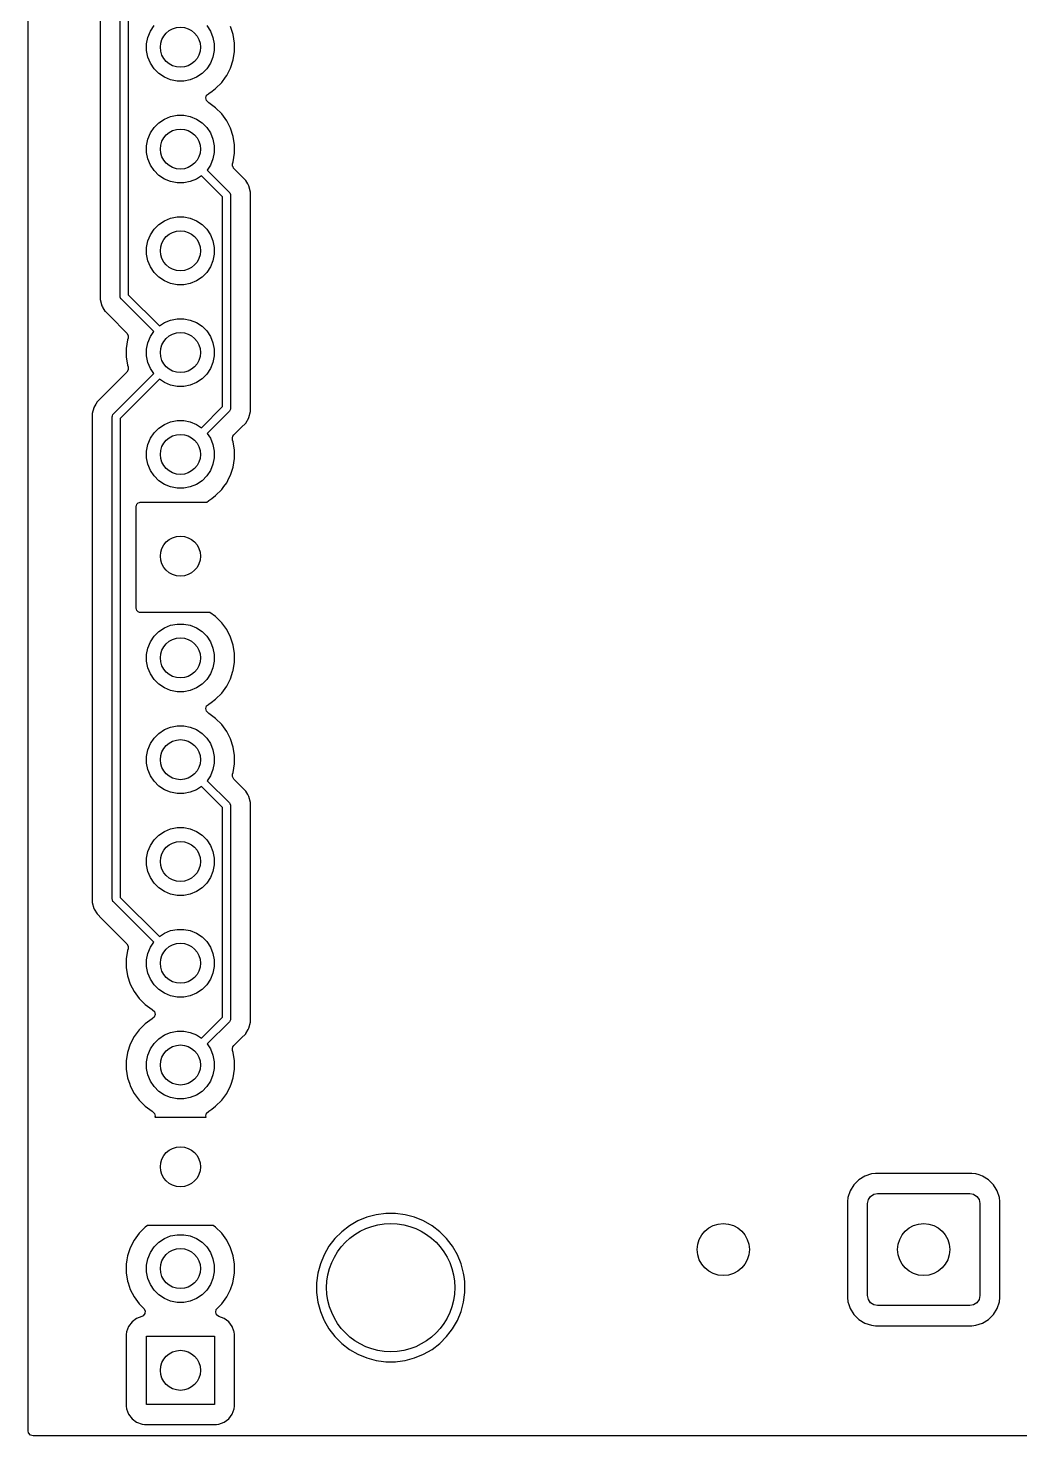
# Model space of a CAD drawing. Extents: x 81.5 to 180.4, y -148.7 to -49.7.
# Drawn here: x 81.45 to 106.2, y -148.7 to -113.57 of the extents above; entities that cross this region are included whole.
import ezdxf

# ---------------------------------------------------------------- set-up
doc = ezdxf.new("R2010")
doc.units = 0
doc.layers.add('BLACK', color=7, linetype='CONTINUOUS')

msp = doc.modelspace()

# ---------------------------------------------------------------- linework, layer by layer
at = {"layer": 'BLACK', "linetype": 'CONTINUOUS'}
for p, q in [((81.4505, -148.5755), (81.4505, -52.678711)), ((83.749, -120.264), (83.749, -107.826)), ((83.2485, -107.915059), (83.2485, -120.17733)), ((83.949, -107.867422), (83.949, -120.222578)), ((84.404093, -113.961685), (84.436601, -113.798258)), ((84.436601, -113.798258), (84.500367, -113.644313)), ((84.500367, -113.644313), (84.592941, -113.505766)), ((85.907059, -113.505766), (85.999633, -113.644313)), ((85.999633, -113.644313), (86.063399, -113.798258)), ((86.063399, -113.798258), (86.095907, -113.961685)), ((86.567246, -113.728757), (86.501557, -113.526588)), ((86.6005, -113.938713), (86.567246, -113.728757)), ((84.404093, -114.128315), (84.404093, -113.961685)), ((84.436601, -114.291742), (84.404093, -114.128315)), ((86.095907, -114.128315), (86.063399, -114.291742)), ((86.095907, -113.961685), (86.095907, -114.128315)), ((86.567246, -114.361243), (86.6005, -114.151287)), ((86.6005, -114.151287), (86.6005, -113.938713)), ((84.500367, -114.445687), (84.436601, -114.291742)), ((84.592941, -114.584234), (84.500367, -114.445687)), ((85.999633, -114.445687), (85.907059, -114.584234)), ((86.063399, -114.291742), (85.999633, -114.445687)), ((86.501557, -114.563412), (86.567246, -114.361243)), ((84.710766, -114.702059), (84.592941, -114.584234)), ((84.849313, -114.794633), (84.710766, -114.702059)), ((85.003258, -114.858399), (84.849313, -114.794633)), ((85.166685, -114.890907), (85.003258, -114.858399)), ((85.496742, -114.858399), (85.333315, -114.890907)), ((85.650687, -114.794633), (85.496742, -114.858399)), ((85.789234, -114.702059), (85.650687, -114.794633)), ((85.907059, -114.584234), (85.789234, -114.702059)), ((86.280109, -114.924786), (86.374392, -114.795015)), ((86.374392, -114.795015), (86.40505, -114.752817)), ((86.40505, -114.752817), (86.413839, -114.73557)), ((86.413839, -114.73557), (86.466139, -114.632924)), ((86.466139, -114.632924), (86.501557, -114.563412)), ((85.333315, -114.890907), (85.166685, -114.890907)), ((85.903999, -115.243556), (85.949054, -115.204515)), ((85.949054, -115.204515), (85.957816, -115.200051)), ((85.957816, -115.200051), (86.042241, -115.138713)), ((86.042241, -115.138713), (86.129786, -115.075109)), ((86.129786, -115.075109), (86.129788, -115.075106)), ((86.129788, -115.075106), (86.129792, -115.075104)), ((86.129792, -115.075104), (86.280104, -114.924792)), ((86.280104, -114.924792), (86.280106, -114.924788)), ((86.280106, -114.924788), (86.280109, -114.924786)), ((85.881463, -115.309692), (85.903999, -115.243556)), ((85.898259, -115.377512), (85.881463, -115.309692)), ((85.949054, -115.425485), (85.898259, -115.377512)), ((85.957115, -115.429591), (85.949054, -115.425485)), ((85.95782, -115.429951), (85.957115, -115.429591)), ((86.129786, -115.55489), (85.95782, -115.429951)), ((86.280109, -115.705213), (86.129786, -115.55489)), ((84.592941, -116.045766), (84.710766, -115.927941)), ((84.710766, -115.927941), (84.849313, -115.835367)), ((84.849313, -115.835367), (85.003258, -115.771601)), ((85.003258, -115.771601), (85.166685, -115.739093)), ((85.166685, -115.739093), (85.333315, -115.739093)), ((85.333315, -115.739093), (85.496742, -115.771601)), ((85.496742, -115.771601), (85.650687, -115.835367)), ((85.650687, -115.835367), (85.789234, -115.927941)), ((85.789234, -115.927941), (85.907059, -116.045766)), ((86.405048, -115.877179), (86.280109, -115.705213)), ((86.405049, -115.877181), (86.405048, -115.877179)), ((86.405051, -115.877184), (86.405049, -115.877181)), ((86.501557, -116.066588), (86.405051, -115.877184)), ((84.436601, -116.338258), (84.500367, -116.184313)), ((84.500367, -116.184313), (84.592941, -116.045766)), ((85.907059, -116.045766), (85.999633, -116.184313)), ((85.999633, -116.184313), (86.063399, -116.338258)), ((86.567246, -116.268757), (86.501557, -116.066588)), ((86.6005, -116.478713), (86.567246, -116.268757)), ((84.404093, -116.501685), (84.436601, -116.338258)), ((84.404093, -116.668315), (84.404093, -116.501685)), ((86.063399, -116.338258), (86.095907, -116.501685)), ((86.095907, -116.501685), (86.095907, -116.668315)), ((86.6005, -116.691287), (86.6005, -116.478713)), ((84.436601, -116.831742), (84.404093, -116.668315)), ((84.500367, -116.985687), (84.436601, -116.831742)), ((84.592941, -117.124234), (84.500367, -116.985687)), ((85.999633, -116.985687), (85.91651, -117.110088)), ((86.063399, -116.831742), (85.999633, -116.985687)), ((86.095907, -116.668315), (86.063399, -116.831742)), ((86.54798, -116.993425), (86.549914, -116.975957)), ((86.549718, -116.958174), (86.551164, -116.950736)), ((86.549914, -116.975957), (86.549718, -116.958174)), ((86.551164, -116.950736), (86.567246, -116.901243)), ((86.567246, -116.901243), (86.6005, -116.691287)), ((84.710766, -117.242059), (84.592941, -117.124234)), ((84.849313, -117.334633), (84.710766, -117.242059)), ((85.003258, -117.398399), (84.849313, -117.334633)), ((85.650687, -117.334633), (85.496742, -117.398399)), ((85.775088, -117.25151), (85.650687, -117.334633)), ((86.301, -117.777422), (85.775088, -117.25151)), ((85.91651, -117.110088), (86.471711, -117.665289)), ((86.550169, -116.998919), (86.54798, -116.993425)), ((86.550272, -117.008199), (86.550169, -116.998919)), ((86.56357, -117.032553), (86.550272, -117.008199)), ((86.573842, -117.058332), (86.56357, -117.032553)), ((86.580081, -117.06279), (86.573842, -117.058332)), ((86.583757, -117.069522), (86.580081, -117.06279)), ((86.765374, -117.251139), (86.583757, -117.069522)), ((86.765385, -117.251149), (86.765374, -117.251139)), ((86.769715, -117.255479), (86.765385, -117.251149)), ((86.769716, -117.25548), (86.769715, -117.255479)), ((86.88152, -117.367284), (86.769716, -117.25548)), ((85.166685, -117.430907), (85.003258, -117.398399)), ((85.333315, -117.430907), (85.166685, -117.430907)), ((85.496742, -117.398399), (85.333315, -117.430907)), ((86.471711, -117.665289), (86.484147, -117.680443)), ((86.484147, -117.680443), (86.499079, -117.716491)), ((86.930692, -117.452453), (86.88152, -117.367284)), ((86.960577, -117.504215), (86.930692, -117.452453)), ((87.001501, -117.656943), (86.960577, -117.504215)), ((87.001501, -117.656945), (87.001501, -117.656943)), ((87.001501, -117.825047), (87.001501, -117.656945)), ((86.301, -123.012578), (86.301, -117.777422)), ((86.499079, -117.716491), (86.501, -117.736)), ((86.501, -117.736), (86.501, -123.054)), ((87.0015, -117.82506), (87.001501, -117.825047)), ((87.0015, -118.374038), (87.0015, -117.82506)), ((84.710766, -118.467941), (84.849313, -118.375367)), ((84.849313, -118.375367), (85.003258, -118.311601)), ((85.003258, -118.311601), (85.166685, -118.279093)), ((85.166685, -118.279093), (85.333315, -118.279093)), ((85.333315, -118.279093), (85.496742, -118.311601)), ((85.496742, -118.311601), (85.650687, -118.375367)), ((85.650687, -118.375367), (85.789234, -118.467941)), ((87.0015, -121.500333), (87.0015, -118.374038)), ((84.436601, -118.878258), (84.500367, -118.724313)), ((84.500367, -118.724313), (84.592941, -118.585766)), ((84.592941, -118.585766), (84.710766, -118.467941)), ((85.789234, -118.467941), (85.907059, -118.585766)), ((85.907059, -118.585766), (85.999633, -118.724313)), ((85.999633, -118.724313), (86.063399, -118.878258)), ((84.404093, -119.041685), (84.436601, -118.878258)), ((84.404093, -119.208315), (84.404093, -119.041685)), ((86.063399, -118.878258), (86.095907, -119.041685)), ((86.095907, -119.041685), (86.095907, -119.208315)), ((84.436601, -119.371742), (84.404093, -119.208315)), ((84.500367, -119.525687), (84.436601, -119.371742)), ((86.063399, -119.371742), (85.999633, -119.525687)), ((86.095907, -119.208315), (86.063399, -119.371742)), ((84.592941, -119.664234), (84.500367, -119.525687)), ((84.710766, -119.782059), (84.592941, -119.664234)), ((84.849313, -119.874633), (84.710766, -119.782059)), ((85.789234, -119.782059), (85.650687, -119.874633)), ((85.907059, -119.664234), (85.789234, -119.782059)), ((85.999633, -119.525687), (85.907059, -119.664234)), ((85.003258, -119.938399), (84.849313, -119.874633)), ((85.166685, -119.970907), (85.003258, -119.938399)), ((85.333315, -119.970907), (85.166685, -119.970907)), ((85.496742, -119.938399), (85.333315, -119.970907)), ((85.650687, -119.874633), (85.496742, -119.938399)), ((83.248499, -120.343054), (83.248498, -120.343054)), ((83.248498, -120.343054), (83.248499, -120.343057)), ((83.2485, -120.17733), (83.248499, -120.177348)), ((83.248499, -120.177348), (83.248499, -120.343054)), ((83.248499, -120.343057), (83.289423, -120.495785)), ((83.289423, -120.495785), (83.305236, -120.523174)), ((83.750921, -120.283509), (83.749, -120.264)), ((83.765853, -120.319557), (83.750921, -120.283509)), ((83.778289, -120.334711), (83.765853, -120.319557)), ((84.583489, -121.139911), (83.778289, -120.334711)), ((83.949, -120.222578), (84.724911, -120.998489)), ((83.305236, -120.523174), (83.318358, -120.5459)), ((83.318358, -120.5459), (83.318359, -120.545904)), ((83.318359, -120.545904), (83.31836, -120.545904)), ((83.31836, -120.545904), (83.367438, -120.630912)), ((83.367438, -120.630912), (83.368479, -120.632714)), ((83.368479, -120.632714), (83.368481, -120.632717)), ((83.368481, -120.632717), (83.487349, -120.751585)), ((83.487349, -120.751585), (83.487355, -120.75159)), ((83.487355, -120.75159), (83.916241, -121.180476)), ((84.849313, -120.915367), (85.003258, -120.851601)), ((85.003258, -120.851601), (85.166685, -120.819093)), ((85.166685, -120.819093), (85.333315, -120.819093)), ((85.333315, -120.819093), (85.496742, -120.851601)), ((85.496742, -120.851601), (85.650687, -120.915367)), ((83.916241, -121.180476), (83.949726, -121.241799)), ((84.500367, -121.264313), (84.583489, -121.139911)), ((84.724911, -120.998489), (84.849313, -120.915367)), ((85.650687, -120.915367), (85.789234, -121.007941)), ((85.789234, -121.007941), (85.907059, -121.125766)), ((85.907059, -121.125766), (85.999633, -121.264313)), ((83.932753, -121.348757), (83.8995, -121.558713)), ((83.946492, -121.306473), (83.932753, -121.348757)), ((83.949726, -121.241799), (83.946492, -121.306473)), ((84.404093, -121.581685), (84.436601, -121.418258)), ((84.436601, -121.418258), (84.500367, -121.264313)), ((85.999633, -121.264313), (86.063399, -121.418258)), ((86.063399, -121.418258), (86.095907, -121.581685)), ((87.0015, -122.967329), (87.0015, -121.500333)), ((83.8995, -121.558713), (83.8995, -121.771286)), ((83.8995, -121.771286), (83.932754, -121.981244)), ((84.404093, -121.748315), (84.404093, -121.581685)), ((84.436601, -121.911742), (84.404093, -121.748315)), ((86.095907, -121.748315), (86.063399, -121.911742)), ((86.095907, -121.581685), (86.095907, -121.748315)), ((83.916241, -122.149522), (83.281286, -122.784478)), ((83.579289, -123.194289), (84.583489, -122.190088)), ((83.948486, -122.093364), (83.916241, -122.149522)), ((83.932754, -121.981244), (83.932754, -121.981247)), ((83.932754, -121.981247), (83.946491, -122.023523)), ((83.946491, -122.023523), (83.948486, -122.093364)), ((84.500367, -122.065687), (84.436601, -121.911742)), ((84.583489, -122.190088), (84.500367, -122.065687)), ((85.907059, -122.204234), (85.789234, -122.322059)), ((85.999633, -122.065687), (85.907059, -122.204234)), ((86.063399, -121.911742), (85.999633, -122.065687)), ((84.724911, -122.33151), (83.75, -123.306421)), ((84.849313, -122.414633), (84.724911, -122.33151)), ((85.003258, -122.478399), (84.849313, -122.414633)), ((85.166685, -122.510907), (85.003258, -122.478399)), ((85.333315, -122.510907), (85.166685, -122.510907)), ((85.496742, -122.478399), (85.333315, -122.510907)), ((85.650687, -122.414633), (85.496742, -122.478399)), ((85.789234, -122.322059), (85.650687, -122.414633)), ((83.13648, -122.953443), (83.090423, -123.033214)), ((83.136481, -122.953441), (83.13648, -122.953443)), ((83.169479, -122.896285), (83.136481, -122.953441)), ((83.169481, -122.896282), (83.169479, -122.896285)), ((83.281286, -122.784478), (83.169481, -122.896282)), ((83.088699, -123.039648), (83.049499, -123.185943)), ((83.049499, -123.185943), (83.049499, -123.185945)), ((83.049499, -123.185945), (83.049499, -123.354046)), ((83.090423, -123.033214), (83.088699, -123.039648)), ((83.55, -123.265), (83.551921, -123.245491)), ((83.55, -135.305), (83.55, -123.265)), ((83.551921, -123.245491), (83.566853, -123.209443)), ((83.566853, -123.209443), (83.579289, -123.194289)), ((83.75, -123.306421), (83.75, -135.263578)), ((85.775088, -123.538489), (86.301, -123.012578)), ((86.471711, -123.124711), (85.91651, -123.679911)), ((86.484147, -123.109557), (86.471711, -123.124711)), ((86.499079, -123.073509), (86.484147, -123.109557)), ((86.501, -123.054), (86.499079, -123.073509)), ((86.88152, -123.422716), (86.955531, -123.294524)), ((86.955531, -123.294524), (86.960577, -123.285785)), ((86.960577, -123.285785), (87.001501, -123.133057)), ((87.001501, -122.967347), (87.0015, -122.967329)), ((87.001501, -122.974942), (87.001501, -122.967347)), ((87.001501, -123.133057), (87.001501, -122.974942)), ((83.049499, -123.354046), (83.0495, -123.354059)), ((83.0495, -123.354059), (83.0495, -135.21833)), ((84.592941, -123.665766), (84.710766, -123.547941)), ((84.710766, -123.547941), (84.849313, -123.455367)), ((84.849313, -123.455367), (85.003258, -123.391601)), ((85.003258, -123.391601), (85.166685, -123.359093)), ((85.166685, -123.359093), (85.333315, -123.359093)), ((85.333315, -123.359093), (85.496742, -123.391601)), ((85.496742, -123.391601), (85.650687, -123.455367)), ((85.650687, -123.455367), (85.775088, -123.538489)), ((86.583754, -123.720479), (86.759506, -123.544728)), ((86.759506, -123.544728), (86.759511, -123.544724)), ((86.759511, -123.544724), (86.769714, -123.53452)), ((86.769714, -123.53452), (86.769716, -123.53452)), ((86.769716, -123.53452), (86.88152, -123.422716)), ((84.404093, -124.121685), (84.436601, -123.958258)), ((84.436601, -123.958258), (84.500367, -123.804313)), ((84.500367, -123.804313), (84.592941, -123.665766)), ((85.91651, -123.679911), (85.999633, -123.804313)), ((85.999633, -123.804313), (86.063399, -123.958258)), ((86.063399, -123.958258), (86.095907, -124.121685)), ((86.547754, -123.817003), (86.552095, -123.797047)), ((86.553072, -123.831262), (86.547754, -123.817003)), ((86.551512, -123.776635), (86.559599, -123.762548)), ((86.552095, -123.797047), (86.551512, -123.776635)), ((86.553506, -123.846473), (86.553072, -123.831262)), ((86.567246, -123.888757), (86.553506, -123.846473)), ((86.559599, -123.762548), (86.562606, -123.74873)), ((86.562606, -123.74873), (86.583754, -123.720479)), ((86.6005, -124.098713), (86.567246, -123.888757)), ((84.404093, -124.288315), (84.404093, -124.121685)), ((84.436601, -124.451742), (84.404093, -124.288315)), ((86.095907, -124.288315), (86.063399, -124.451742)), ((86.095907, -124.121685), (86.095907, -124.288315)), ((86.567246, -124.521243), (86.6005, -124.311287)), ((86.6005, -124.311287), (86.6005, -124.098713)), ((84.500367, -124.605687), (84.436601, -124.451742)), ((84.592941, -124.744234), (84.500367, -124.605687)), ((85.999633, -124.605687), (85.907059, -124.744234)), ((86.063399, -124.451742), (85.999633, -124.605687)), ((86.501557, -124.723412), (86.567246, -124.521243)), ((84.710766, -124.862059), (84.592941, -124.744234)), ((84.849313, -124.954633), (84.710766, -124.862059)), ((85.003258, -125.018399), (84.849313, -124.954633)), ((85.166685, -125.050907), (85.003258, -125.018399)), ((85.333315, -125.050907), (85.166685, -125.050907)), ((85.496742, -125.018399), (85.333315, -125.050907)), ((85.650687, -124.954633), (85.496742, -125.018399)), ((85.789234, -124.862059), (85.650687, -124.954633)), ((85.907059, -124.744234), (85.789234, -124.862059)), ((86.280109, -125.084786), (86.334899, -125.009371)), ((86.334899, -125.009371), (86.405051, -124.912816)), ((86.405051, -124.912816), (86.461191, -124.802634)), ((86.461191, -124.802634), (86.501557, -124.723412)), ((84.166853, -125.444443), (84.194443, -125.416853)), ((84.194443, -125.416853), (84.230491, -125.401921)), ((84.230491, -125.401921), (84.25, -125.4)), ((84.25, -125.4), (85.907874, -125.4)), ((85.907874, -125.4), (85.948508, -125.364793)), ((85.948508, -125.364793), (85.957816, -125.360051)), ((85.957816, -125.360051), (86.037007, -125.302515)), ((86.037007, -125.302515), (86.129786, -125.235109)), ((86.129786, -125.235109), (86.129788, -125.235106)), ((86.129788, -125.235106), (86.129792, -125.235104)), ((86.129792, -125.235104), (86.280104, -125.084792)), ((86.280104, -125.084792), (86.280106, -125.084788)), ((86.280106, -125.084788), (86.280109, -125.084786)), ((84.15, -125.5), (84.151921, -125.480491)), ((84.15, -128.05), (84.15, -125.5)), ((84.151921, -125.480491), (84.166853, -125.444443)), ((84.151921, -128.069509), (84.15, -128.05)), ((84.166853, -128.105557), (84.151921, -128.069509)), ((84.194443, -128.133147), (84.166853, -128.105557)), ((84.230491, -128.148079), (84.194443, -128.133147)), ((84.25, -128.15), (84.230491, -128.148079)), ((85.985415, -128.15), (84.25, -128.15)), ((86.129786, -128.25489), (85.985415, -128.15)), ((84.710766, -128.627941), (84.849313, -128.535367)), ((84.849313, -128.535367), (85.003258, -128.471601)), ((85.003258, -128.471601), (85.166685, -128.439093)), ((85.166685, -128.439093), (85.333315, -128.439093)), ((85.333315, -128.439093), (85.496742, -128.471601)), ((85.496742, -128.471601), (85.650687, -128.535367)), ((85.650687, -128.535367), (85.789234, -128.627941)), ((86.280109, -128.405213), (86.129786, -128.25489)), ((86.405048, -128.577179), (86.280109, -128.405213)), ((86.405049, -128.577181), (86.405048, -128.577179)), ((86.405051, -128.577184), (86.405049, -128.577181)), ((86.501557, -128.766588), (86.405051, -128.577184)), ((84.436601, -129.038258), (84.500367, -128.884313)), ((84.500367, -128.884313), (84.592941, -128.745766)), ((84.592941, -128.745766), (84.710766, -128.627941)), ((85.789234, -128.627941), (85.907059, -128.745766)), ((85.907059, -128.745766), (85.999633, -128.884313)), ((85.999633, -128.884313), (86.063399, -129.038258)), ((86.567246, -128.968757), (86.501557, -128.766588)), ((84.404093, -129.201685), (84.436601, -129.038258)), ((84.404093, -129.368315), (84.404093, -129.201685)), ((86.063399, -129.038258), (86.095907, -129.201685)), ((86.095907, -129.201685), (86.095907, -129.368315)), ((86.6005, -129.178713), (86.567246, -128.968757)), ((86.6005, -129.391287), (86.6005, -129.178713)), ((84.436601, -129.531742), (84.404093, -129.368315)), ((84.500367, -129.685687), (84.436601, -129.531742)), ((86.063399, -129.531742), (85.999633, -129.685687)), ((86.095907, -129.368315), (86.063399, -129.531742)), ((86.501557, -129.803412), (86.561518, -129.618872)), ((86.561518, -129.618872), (86.567246, -129.601243)), ((86.567246, -129.601243), (86.6005, -129.391287)), ((84.592941, -129.824234), (84.500367, -129.685687)), ((84.710766, -129.942059), (84.592941, -129.824234)), ((84.849313, -130.034633), (84.710766, -129.942059)), ((85.789234, -129.942059), (85.650687, -130.034633)), ((85.907059, -129.824234), (85.789234, -129.942059)), ((85.999633, -129.685687), (85.907059, -129.824234)), ((86.405051, -129.992816), (86.501557, -129.803412)), ((85.003258, -130.098399), (84.849313, -130.034633)), ((85.166685, -130.130907), (85.003258, -130.098399)), ((85.333315, -130.130907), (85.166685, -130.130907)), ((85.496742, -130.098399), (85.333315, -130.130907)), ((85.650687, -130.034633), (85.496742, -130.098399)), ((86.020625, -130.394418), (86.129786, -130.315109)), ((86.129786, -130.315109), (86.129788, -130.315106)), ((86.129788, -130.315106), (86.129792, -130.315104)), ((86.129792, -130.315104), (86.280104, -130.164792)), ((86.280104, -130.164792), (86.280106, -130.164788)), ((86.280106, -130.164788), (86.280109, -130.164786)), ((86.280109, -130.164786), (86.405048, -129.99282)), ((86.405047, -129.99282), (86.405051, -129.992816)), ((86.405048, -129.99282), (86.405047, -129.99282)), ((85.881463, -130.549692), (85.903999, -130.483556)), ((85.898259, -130.617512), (85.881463, -130.549692)), ((85.949054, -130.665485), (85.898259, -130.617512)), ((85.903999, -130.483556), (85.949054, -130.444515)), ((85.949054, -130.444515), (85.957816, -130.440051)), ((85.957115, -130.669591), (85.949054, -130.665485)), ((85.95782, -130.669951), (85.957115, -130.669591)), ((85.957816, -130.440051), (86.020625, -130.394418)), ((86.129786, -130.79489), (85.95782, -130.669951)), ((84.849313, -131.075367), (85.003258, -131.011601)), ((85.003258, -131.011601), (85.166685, -130.979093)), ((85.166685, -130.979093), (85.333315, -130.979093)), ((85.333315, -130.979093), (85.496742, -131.011601)), ((85.496742, -131.011601), (85.650687, -131.075367)), ((86.280109, -130.945213), (86.129786, -130.79489)), ((86.405048, -131.117179), (86.280109, -130.945213)), ((84.500367, -131.424313), (84.592941, -131.285766)), ((84.592941, -131.285766), (84.710766, -131.167941)), ((84.710766, -131.167941), (84.849313, -131.075367)), ((85.650687, -131.075367), (85.789234, -131.167941)), ((85.789234, -131.167941), (85.907059, -131.285766)), ((85.907059, -131.285766), (85.999633, -131.424313)), ((86.405049, -131.117181), (86.405048, -131.117179)), ((86.405051, -131.117184), (86.405049, -131.117181)), ((86.501557, -131.306588), (86.405051, -131.117184)), ((86.567246, -131.508757), (86.501557, -131.306588)), ((84.404093, -131.741685), (84.436601, -131.578258)), ((84.404093, -131.908315), (84.404093, -131.741685)), ((84.436601, -131.578258), (84.500367, -131.424313)), ((85.999633, -131.424313), (86.063399, -131.578258)), ((86.063399, -131.578258), (86.095907, -131.741685)), ((86.095907, -131.741685), (86.095907, -131.908315)), ((86.6005, -131.718713), (86.567246, -131.508757)), ((86.6005, -131.931287), (86.6005, -131.718713)), ((84.436601, -132.071742), (84.404093, -131.908315)), ((84.500367, -132.225687), (84.436601, -132.071742)), ((86.063399, -132.071742), (85.999633, -132.225687)), ((86.095907, -131.908315), (86.063399, -132.071742)), ((86.567246, -132.141243), (86.6005, -131.931287)), ((84.592941, -132.364234), (84.500367, -132.225687)), ((84.710766, -132.482059), (84.592941, -132.364234)), ((85.999633, -132.225687), (85.91651, -132.350088)), ((85.91651, -132.350088), (86.471711, -132.905289)), ((86.550272, -132.248199), (86.553507, -132.183523)), ((86.583757, -132.309522), (86.550272, -132.248199)), ((86.553507, -132.183523), (86.567246, -132.141243)), ((86.765374, -132.491139), (86.583757, -132.309522)), ((84.849313, -132.574633), (84.710766, -132.482059)), ((85.003258, -132.638399), (84.849313, -132.574633)), ((85.166685, -132.670907), (85.003258, -132.638399)), ((85.333315, -132.670907), (85.166685, -132.670907)), ((85.496742, -132.638399), (85.333315, -132.670907)), ((85.650687, -132.574633), (85.496742, -132.638399)), ((85.775088, -132.49151), (85.650687, -132.574633)), ((86.301, -133.017422), (85.775088, -132.49151)), ((86.765385, -132.491149), (86.765374, -132.491139)), ((86.769715, -132.495479), (86.765385, -132.491149)), ((86.769716, -132.49548), (86.769715, -132.495479)), ((86.88152, -132.607284), (86.769716, -132.49548)), ((86.931639, -132.694095), (86.88152, -132.607284)), ((86.960577, -132.744215), (86.931639, -132.694095)), ((87.001501, -132.896943), (86.960577, -132.744215)), ((86.301, -138.252578), (86.301, -133.017422)), ((86.471711, -132.905289), (86.484147, -132.920443)), ((86.484147, -132.920443), (86.499079, -132.956491)), ((86.499079, -132.956491), (86.501, -132.976)), ((86.501, -132.976), (86.501, -138.294)), ((87.0015, -133.06506), (87.001501, -133.065047)), ((87.0015, -138.207329), (87.0015, -133.06506)), ((87.001501, -132.896945), (87.001501, -132.896943)), ((87.001501, -133.065047), (87.001501, -132.896945)), ((84.500367, -133.964313), (84.592941, -133.825766)), ((84.592941, -133.825766), (84.710766, -133.707941)), ((84.710766, -133.707941), (84.849313, -133.615367)), ((84.849313, -133.615367), (85.003258, -133.551601)), ((85.003258, -133.551601), (85.166685, -133.519093)), ((85.166685, -133.519093), (85.333315, -133.519093)), ((85.333315, -133.519093), (85.496742, -133.551601)), ((85.496742, -133.551601), (85.650687, -133.615367)), ((85.650687, -133.615367), (85.789234, -133.707941)), ((85.789234, -133.707941), (85.907059, -133.825766)), ((85.907059, -133.825766), (85.999633, -133.964313)), ((84.404093, -134.281685), (84.436601, -134.118258)), ((84.436601, -134.118258), (84.500367, -133.964313)), ((85.999633, -133.964313), (86.063399, -134.118258)), ((86.063399, -134.118258), (86.095907, -134.281685)), ((84.404093, -134.448315), (84.404093, -134.281685)), ((84.436601, -134.611742), (84.404093, -134.448315)), ((86.095907, -134.448315), (86.063399, -134.611742)), ((86.095907, -134.281685), (86.095907, -134.448315)), ((84.500367, -134.765687), (84.436601, -134.611742)), ((84.592941, -134.904234), (84.500367, -134.765687)), ((84.710766, -135.022059), (84.592941, -134.904234)), ((85.907059, -134.904234), (85.789234, -135.022059)), ((85.999633, -134.765687), (85.907059, -134.904234)), ((86.063399, -134.611742), (85.999633, -134.765687)), ((83.0495, -135.21833), (83.049499, -135.218348)), ((83.049499, -135.218348), (83.049499, -135.384054)), ((84.849313, -135.114633), (84.710766, -135.022059)), ((85.003258, -135.178399), (84.849313, -135.114633)), ((85.166685, -135.210907), (85.003258, -135.178399)), ((85.333315, -135.210907), (85.166685, -135.210907)), ((85.496742, -135.178399), (85.333315, -135.210907)), ((85.650687, -135.114633), (85.496742, -135.178399)), ((85.789234, -135.022059), (85.650687, -135.114633)), ((83.049499, -135.384054), (83.049498, -135.384054)), ((83.049498, -135.384054), (83.050614, -135.388217)), ((83.050614, -135.388217), (83.090423, -135.536785)), ((83.090423, -135.536785), (83.100651, -135.5545)), ((83.100651, -135.5545), (83.169477, -135.673712)), ((83.551921, -135.324509), (83.55, -135.305)), ((83.566853, -135.360557), (83.551921, -135.324509)), ((83.579289, -135.375711), (83.566853, -135.360557)), ((84.583489, -136.379911), (83.579289, -135.375711)), ((83.75, -135.263578), (84.724911, -136.238489)), ((83.169477, -135.673712), (83.169481, -135.673717)), ((83.169481, -135.673717), (83.288349, -135.792585)), ((83.288349, -135.792585), (83.288355, -135.79259)), ((83.288355, -135.79259), (83.916241, -136.420476)), ((84.724911, -136.238489), (84.849313, -136.155367)), ((84.849313, -136.155367), (85.003258, -136.091601)), ((85.003258, -136.091601), (85.166685, -136.059093)), ((85.166685, -136.059093), (85.333315, -136.059093)), ((85.333315, -136.059093), (85.496742, -136.091601)), ((85.496742, -136.091601), (85.650687, -136.155367)), ((85.650687, -136.155367), (85.789234, -136.247941)), ((85.789234, -136.247941), (85.907059, -136.365766)), ((83.932753, -136.588757), (83.8995, -136.798713)), ((83.916241, -136.420476), (83.949726, -136.481799)), ((83.946492, -136.546473), (83.932753, -136.588757)), ((83.949726, -136.481799), (83.946492, -136.546473)), ((84.404093, -136.821685), (84.436601, -136.658258)), ((84.436601, -136.658258), (84.500367, -136.504313)), ((84.500367, -136.504313), (84.583489, -136.379911)), ((85.907059, -136.365766), (85.999633, -136.504313)), ((85.999633, -136.504313), (86.063399, -136.658258)), ((86.063399, -136.658258), (86.095907, -136.821685)), ((83.8995, -136.798713), (83.8995, -137.011286)), ((83.8995, -137.011286), (83.932753, -137.221239)), ((84.404093, -136.988315), (84.404093, -136.821685)), ((84.436601, -137.151742), (84.404093, -136.988315)), ((86.095907, -136.988315), (86.063399, -137.151742)), ((86.095907, -136.821685), (86.095907, -136.988315)), ((83.932753, -137.221239), (83.998444, -137.423414)), ((84.500367, -137.305687), (84.436601, -137.151742)), ((84.592941, -137.444234), (84.500367, -137.305687)), ((85.999633, -137.305687), (85.907059, -137.444234)), ((86.063399, -137.151742), (85.999633, -137.305687)), ((83.998444, -137.423414), (84.094951, -137.61282)), ((84.094951, -137.61282), (84.21989, -137.784786)), ((84.710766, -137.562059), (84.592941, -137.444234)), ((84.849313, -137.654633), (84.710766, -137.562059)), ((85.003258, -137.718399), (84.849313, -137.654633)), ((85.650687, -137.654633), (85.496742, -137.718399)), ((85.789234, -137.562059), (85.650687, -137.654633)), ((85.907059, -137.444234), (85.789234, -137.562059)), ((84.21989, -137.784786), (84.370213, -137.935109)), ((84.370213, -137.935109), (84.542182, -138.06005)), ((84.542182, -138.06005), (84.550946, -138.064516)), ((84.550946, -138.064516), (84.601742, -138.112491)), ((85.166685, -137.750907), (85.003258, -137.718399)), ((85.333315, -137.750907), (85.166685, -137.750907)), ((85.496742, -137.718399), (85.333315, -137.750907)), ((84.370213, -138.41489), (84.21989, -138.565213)), ((84.542182, -138.289949), (84.370213, -138.41489)), ((84.550946, -138.285484), (84.542182, -138.289949)), ((84.595998, -138.246447), (84.550946, -138.285484)), ((84.618536, -138.180312), (84.595998, -138.246447)), ((84.601742, -138.112491), (84.618536, -138.180312)), ((85.775088, -138.778489), (86.301, -138.252578)), ((86.471711, -138.364711), (85.91651, -138.919911)), ((86.484147, -138.349557), (86.471711, -138.364711)), ((86.499079, -138.313509), (86.484147, -138.349557)), ((86.501, -138.294), (86.499079, -138.313509)), ((86.960577, -138.525785), (87.001501, -138.373057)), ((87.001501, -138.207347), (87.0015, -138.207329)), ((87.001501, -138.214942), (87.001501, -138.207347)), ((87.001501, -138.373057), (87.001501, -138.214942)), ((84.094951, -138.737179), (83.998444, -138.926585)), ((84.21989, -138.565213), (84.094951, -138.737179)), ((84.710766, -138.787941), (84.849313, -138.695367)), ((84.849313, -138.695367), (85.003258, -138.631601)), ((85.003258, -138.631601), (85.166685, -138.599093)), ((85.166685, -138.599093), (85.333315, -138.599093)), ((85.333315, -138.599093), (85.496742, -138.631601)), ((85.496742, -138.631601), (85.650687, -138.695367)), ((85.650687, -138.695367), (85.775088, -138.778489)), ((86.769716, -138.77452), (86.88152, -138.662716)), ((86.88152, -138.662716), (86.885557, -138.655723)), ((86.885557, -138.655723), (86.941765, -138.558369)), ((86.941765, -138.558369), (86.941766, -138.558366)), ((86.941766, -138.558366), (86.960576, -138.525787)), ((86.960576, -138.525787), (86.960577, -138.525785)), ((83.998444, -138.926585), (83.932753, -139.12876)), ((84.436601, -139.198258), (84.500367, -139.044313)), ((84.500367, -139.044313), (84.592941, -138.905766)), ((84.592941, -138.905766), (84.710766, -138.787941)), ((85.91651, -138.919911), (85.999633, -139.044313)), ((85.999633, -139.044313), (86.063399, -139.198258)), ((86.547754, -139.057003), (86.552095, -139.037047)), ((86.553072, -139.071262), (86.547754, -139.057003)), ((86.551512, -139.016635), (86.559599, -139.002548)), ((86.552095, -139.037047), (86.551512, -139.016635)), ((86.553506, -139.086473), (86.553072, -139.071262)), ((86.567246, -139.128757), (86.553506, -139.086473)), ((86.559599, -139.002548), (86.562606, -138.98873)), ((86.562606, -138.98873), (86.583754, -138.960479)), ((86.583754, -138.960479), (86.759506, -138.784728)), ((86.759506, -138.784728), (86.759511, -138.784724)), ((86.759511, -138.784724), (86.769714, -138.77452)), ((86.769714, -138.77452), (86.769716, -138.77452)), ((83.932753, -139.12876), (83.8995, -139.338713)), ((83.8995, -139.338713), (83.8995, -139.551286)), ((84.404093, -139.361685), (84.436601, -139.198258)), ((84.404093, -139.528315), (84.404093, -139.361685)), ((86.063399, -139.198258), (86.095907, -139.361685)), ((86.095907, -139.361685), (86.095907, -139.528315)), ((86.6005, -139.338713), (86.567246, -139.128757)), ((86.6005, -139.551287), (86.6005, -139.338713)), ((83.8995, -139.551286), (83.932753, -139.761239)), ((83.932753, -139.761239), (83.932753, -139.761241)), ((83.932753, -139.761241), (83.932754, -139.761243)), ((83.932754, -139.761243), (83.986476, -139.926583)), ((84.436601, -139.691742), (84.404093, -139.528315)), ((84.500367, -139.845687), (84.436601, -139.691742)), ((86.063399, -139.691742), (85.999633, -139.845687)), ((86.095907, -139.528315), (86.063399, -139.691742)), ((86.513525, -139.926577), (86.567246, -139.761243)), ((86.567246, -139.761243), (86.6005, -139.551287)), ((83.986476, -139.926583), (83.998444, -139.963414)), ((83.998444, -139.963414), (84.094951, -140.15282)), ((84.094951, -140.15282), (84.21989, -140.324786)), ((84.592941, -139.984234), (84.500367, -139.845687)), ((84.710766, -140.102059), (84.592941, -139.984234)), ((84.849313, -140.194633), (84.710766, -140.102059)), ((85.789234, -140.102059), (85.650687, -140.194633)), ((85.907059, -139.984234), (85.789234, -140.102059)), ((85.999633, -139.845687), (85.907059, -139.984234)), ((86.280109, -140.324786), (86.405048, -140.15282)), ((86.405047, -140.15282), (86.405051, -140.152816)), ((86.405048, -140.15282), (86.405047, -140.15282)), ((86.405051, -140.152816), (86.501557, -139.963412)), ((86.501557, -139.963412), (86.513525, -139.926577)), ((84.21989, -140.324786), (84.370213, -140.475109)), ((84.370213, -140.475109), (84.542179, -140.600048)), ((85.003258, -140.258399), (84.849313, -140.194633)), ((85.166685, -140.290907), (85.003258, -140.258399)), ((85.333315, -140.290907), (85.166685, -140.290907)), ((85.496742, -140.258399), (85.333315, -140.290907)), ((85.650687, -140.194633), (85.496742, -140.258399)), ((86.037007, -140.542515), (86.129786, -140.475109)), ((86.129786, -140.475109), (86.129788, -140.475106)), ((86.129788, -140.475106), (86.129792, -140.475104)), ((86.129792, -140.475104), (86.280104, -140.324792)), ((86.280104, -140.324792), (86.280106, -140.324788)), ((86.280106, -140.324788), (86.280109, -140.324786)), ((84.542179, -140.600048), (84.542181, -140.600049)), ((84.542181, -140.600049), (84.542184, -140.600051)), ((84.542184, -140.600051), (84.551493, -140.604794)), ((84.551493, -140.604794), (84.60229, -140.652766)), ((84.60229, -140.652766), (84.619087, -140.720587)), ((84.619087, -140.720587), (84.609065, -140.75)), ((84.609065, -140.75), (85.890825, -140.75)), ((85.880912, -140.709966), (85.903451, -140.643832)), ((85.890825, -140.75), (85.880912, -140.709966)), ((85.903451, -140.643832), (85.948508, -140.604793)), ((85.948508, -140.604793), (85.957816, -140.600051)), ((85.957816, -140.600051), (86.037007, -140.542515)), ((102.330662, -142.215187), (102.181348, -142.307286)), ((102.330664, -142.215186), (102.330662, -142.215187)), ((102.497203, -142.160001), (102.330664, -142.215186)), ((102.497204, -142.16), (102.497203, -142.160001)), ((102.599984, -142.1495), (102.497204, -142.16)), ((102.599992, -142.1495), (102.599984, -142.1495)), ((105.000008, -142.1495), (102.599992, -142.1495)), ((105.000015, -142.1495), (105.000008, -142.1495)), ((105.102795, -142.16), (105.000015, -142.1495)), ((105.102797, -142.160001), (105.102795, -142.16)), ((105.186065, -142.187593), (105.102797, -142.160001)), ((105.269335, -142.215186), (105.186065, -142.187593)), ((105.269337, -142.215187), (105.269335, -142.215186)), ((105.418651, -142.307286), (105.269337, -142.215187)), ((101.965186, -142.580664), (101.910001, -142.747203)), ((101.965187, -142.580662), (101.965186, -142.580664)), ((102.057286, -142.431348), (101.965187, -142.580662)), ((102.057289, -142.431344), (102.057286, -142.431348)), ((102.181344, -142.307289), (102.057289, -142.431344)), ((102.181348, -142.307286), (102.181344, -142.307289)), ((105.418655, -142.307289), (105.418651, -142.307286)), ((105.54271, -142.431344), (105.418655, -142.307289)), ((105.542713, -142.431348), (105.54271, -142.431344)), ((105.610594, -142.5414), (105.542713, -142.431348)), ((105.634814, -142.580666), (105.610594, -142.5414)), ((105.689999, -142.747203), (105.634814, -142.580666)), ((101.91, -142.747204), (101.8995, -142.849984)), ((101.8995, -142.849984), (101.8995, -145.250015)), ((101.910001, -142.747203), (101.91, -142.747204)), ((102.4, -142.900001), (102.41903, -142.80433)), ((102.400001, -145.199998), (102.4, -142.900001)), ((102.41903, -142.80433), (102.473224, -142.723224)), ((102.473224, -142.723224), (102.55433, -142.66903)), ((102.55433, -142.66903), (102.650002, -142.650001)), ((102.650002, -142.650001), (104.949999, -142.65)), ((104.949999, -142.65), (105.04567, -142.66903)), ((105.04567, -142.66903), (105.126776, -142.723224)), ((105.126776, -142.723224), (105.18097, -142.80433)), ((105.18097, -142.80433), (105.199999, -142.900002)), ((105.199999, -142.900002), (105.2, -145.199999)), ((105.7005, -142.849992), (105.689999, -142.747203)), ((105.7005, -143.875466), (105.7005, -142.849992)), ((89.679785, -143.336777), (89.469706, -143.458067)), ((89.679794, -143.336773), (89.679785, -143.336777)), ((89.903895, -143.243947), (89.679794, -143.336773)), ((90.138214, -143.181161), (89.903895, -143.243947)), ((90.378711, -143.1495), (90.138214, -143.181161)), ((90.378712, -143.1495), (90.378711, -143.1495)), ((90.621288, -143.1495), (90.378712, -143.1495)), ((90.621289, -143.1495), (90.621288, -143.1495)), ((90.861785, -143.181161), (90.621289, -143.1495)), ((91.096104, -143.243947), (90.861785, -143.181161)), ((91.320205, -143.336773), (91.096104, -143.243947)), ((91.320212, -143.336776), (91.320205, -143.336773)), ((91.530289, -143.458064), (91.320212, -143.336776)), ((84.21989, -143.645213), (84.094951, -143.817179)), ((84.370213, -143.49489), (84.21989, -143.645213)), ((84.432, -143.45), (84.370213, -143.49489)), ((86.067999, -143.45), (84.432, -143.45)), ((85.003258, -143.711601), (85.166685, -143.679093)), ((85.166685, -143.679093), (85.333315, -143.679093)), ((85.333315, -143.679093), (85.496742, -143.711601)), ((86.129786, -143.49489), (86.067999, -143.45)), ((86.280109, -143.645213), (86.129786, -143.49489)), ((86.405048, -143.817179), (86.280109, -143.645213)), ((89.277256, -143.605739), (89.105739, -143.777256)), ((89.277263, -143.605733), (89.277256, -143.605739)), ((89.469706, -143.458067), (89.277263, -143.605733)), ((91.530292, -143.458066), (91.530289, -143.458064)), ((91.530293, -143.458067), (91.530292, -143.458066)), ((91.722736, -143.605733), (91.530293, -143.458067)), ((91.722743, -143.605739), (91.722736, -143.605733)), ((91.89426, -143.777256), (91.722743, -143.605739)), ((83.998444, -144.006585), (83.932753, -144.20876)), ((84.094951, -143.817179), (83.998444, -144.006585)), ((84.500367, -144.124313), (84.592941, -143.985766)), ((84.592941, -143.985766), (84.710766, -143.867941)), ((84.710766, -143.867941), (84.849313, -143.775367)), ((84.849313, -143.775367), (85.003258, -143.711601)), ((85.496742, -143.711601), (85.650687, -143.775367)), ((85.650687, -143.775367), (85.789234, -143.867941)), ((85.789234, -143.867941), (85.907059, -143.985766)), ((85.907059, -143.985766), (85.999633, -144.124313)), ((86.405049, -143.817181), (86.405048, -143.817179)), ((86.405051, -143.817184), (86.405049, -143.817181)), ((86.501557, -144.006588), (86.405051, -143.817184)), ((86.567246, -144.208757), (86.501557, -144.006588)), ((88.958067, -143.969706), (88.836777, -144.179785)), ((89.105733, -143.777263), (88.958067, -143.969706)), ((89.105739, -143.777256), (89.105733, -143.777263)), ((91.894266, -143.777263), (91.89426, -143.777256)), ((92.007986, -143.925466), (91.894266, -143.777263)), ((92.041932, -143.969706), (92.007986, -143.925466)), ((92.041936, -143.969711), (92.041932, -143.969706)), ((92.163224, -144.179788), (92.041936, -143.969711)), ((105.7005, -145.250008), (105.7005, -143.875466)), ((83.916657, -144.31039), (83.8995, -144.418713)), ((83.932753, -144.20876), (83.916657, -144.31039)), ((84.404093, -144.441685), (84.436601, -144.278258)), ((84.436601, -144.278258), (84.500367, -144.124313)), ((85.999633, -144.124313), (86.063399, -144.278258)), ((86.063399, -144.278258), (86.095907, -144.441685)), ((86.6005, -144.418713), (86.567246, -144.208757)), ((88.836773, -144.179794), (88.743947, -144.403895)), ((88.836777, -144.179785), (88.836773, -144.179794)), ((92.256054, -144.4039), (92.163224, -144.179788)), ((83.8995, -144.418713), (83.8995, -144.631287)), ((83.8995, -144.631287), (83.932754, -144.841243)), ((84.404093, -144.608315), (84.404093, -144.441685)), ((84.436601, -144.771742), (84.404093, -144.608315)), ((86.095907, -144.608315), (86.063399, -144.771742)), ((86.095907, -144.441685), (86.095907, -144.608315)), ((86.567246, -144.841243), (86.6005, -144.631287)), ((86.6005, -144.631287), (86.6005, -144.418713)), ((88.681161, -144.638214), (88.6495, -144.878711)), ((88.743947, -144.403895), (88.681161, -144.638214)), ((92.318838, -144.638211), (92.256054, -144.4039)), ((92.329567, -144.719706), (92.318838, -144.638211)), ((92.346015, -144.844648), (92.329567, -144.719706)), ((83.932754, -144.841243), (83.944928, -144.878712)), ((83.944928, -144.878712), (83.998444, -145.043414)), ((83.998444, -145.043414), (84.094951, -145.23282)), ((84.500367, -144.925687), (84.436601, -144.771742)), ((84.592941, -145.064234), (84.500367, -144.925687)), ((84.710766, -145.182059), (84.592941, -145.064234)), ((85.907059, -145.064234), (85.789234, -145.182059)), ((85.999633, -144.925687), (85.907059, -145.064234)), ((86.063399, -144.771742), (85.999633, -144.925687)), ((86.405051, -145.232816), (86.501557, -145.043412)), ((86.501557, -145.043412), (86.555072, -144.878711)), ((86.555072, -144.878711), (86.567246, -144.841243)), ((88.6495, -144.878711), (88.6495, -145.121288)), ((92.3505, -144.878712), (92.346015, -144.844648)), ((92.3505, -145.121288), (92.3505, -144.878712)), ((84.094951, -145.23282), (84.21989, -145.404786)), ((84.21989, -145.404786), (84.33343, -145.518326)), ((84.849313, -145.274633), (84.710766, -145.182059)), ((85.003258, -145.338399), (84.849313, -145.274633)), ((85.166685, -145.370907), (85.003258, -145.338399)), ((85.333315, -145.370907), (85.166685, -145.370907)), ((85.496742, -145.338399), (85.333315, -145.370907)), ((85.650687, -145.274633), (85.496742, -145.338399)), ((85.789234, -145.182059), (85.650687, -145.274633)), ((86.166563, -145.518332), (86.280104, -145.404792)), ((86.280104, -145.404792), (86.405051, -145.232816)), ((88.6495, -145.121288), (88.681161, -145.361785)), ((88.681161, -145.361785), (88.743947, -145.596104)), ((92.256054, -145.5961), (92.318838, -145.361789)), ((92.318838, -145.361789), (92.3505, -145.121288)), ((101.8995, -145.250015), (101.91, -145.352795)), ((101.91, -145.352795), (101.910001, -145.352797)), ((101.910001, -145.352797), (101.932814, -145.421641)), ((101.932814, -145.421641), (101.965186, -145.519335)), ((102.41903, -145.29567), (102.400001, -145.199998)), ((102.473224, -145.376776), (102.41903, -145.29567)), ((102.55433, -145.43097), (102.473224, -145.376776)), ((102.650001, -145.45), (102.55433, -145.43097)), ((105.04567, -145.43097), (104.949998, -145.449999)), ((105.126776, -145.376776), (105.04567, -145.43097)), ((105.18097, -145.29567), (105.126776, -145.376776)), ((105.2, -145.199999), (105.18097, -145.29567)), ((105.634814, -145.519334), (105.689999, -145.352797)), ((105.689999, -145.352797), (105.7005, -145.250008)), ((84.157664, -145.771206), (84.042455, -145.857452)), ((84.157669, -145.771203), (84.157664, -145.771206)), ((84.289083, -145.722189), (84.157669, -145.771203)), ((84.320059, -145.705274), (84.289083, -145.722189)), ((84.361931, -145.649341), (84.320059, -145.705274)), ((84.33343, -145.518326), (84.366915, -145.579649)), ((84.366915, -145.579649), (84.361931, -145.649341)), ((86.130566, -145.614853), (86.145418, -145.54658)), ((86.154983, -145.680318), (86.130566, -145.614853)), ((86.145418, -145.54658), (86.166563, -145.518332)), ((86.210917, -145.722189), (86.154983, -145.680318)), ((86.342328, -145.771202), (86.210917, -145.722189)), ((86.342335, -145.771206), (86.342328, -145.771202)), ((86.457544, -145.857452), (86.342335, -145.771206)), ((88.743947, -145.596104), (88.829657, -145.803026)), ((92.163224, -145.820212), (92.256054, -145.5961)), ((101.965186, -145.519335), (101.965187, -145.519337)), ((101.965187, -145.519337), (102.057286, -145.668651)), ((102.057286, -145.668651), (102.057289, -145.668655)), ((102.057289, -145.668655), (102.181344, -145.79271)), ((102.181344, -145.79271), (102.181348, -145.792713)), ((102.181348, -145.792713), (102.330662, -145.884812)), ((104.949998, -145.449999), (102.650001, -145.45)), ((105.269334, -145.884814), (105.418655, -145.792711)), ((105.418655, -145.792711), (105.542711, -145.668655)), ((105.542711, -145.668655), (105.634814, -145.519334)), ((83.905908, -146.107517), (83.899501, -146.167116)), ((83.956202, -145.972671), (83.905908, -146.107517)), ((83.956206, -145.972664), (83.956202, -145.972671)), ((84.042452, -145.857455), (83.956206, -145.972664)), ((84.042455, -145.857452), (84.042452, -145.857455)), ((86.457547, -145.857455), (86.457544, -145.857452)), ((86.543793, -145.972664), (86.457547, -145.857455)), ((86.543797, -145.972671), (86.543793, -145.972664)), ((86.585252, -146.083819), (86.543797, -145.972671)), ((86.594091, -146.107517), (86.585252, -146.083819)), ((86.600497, -146.167116), (86.594091, -146.107517)), ((88.829657, -145.803026), (88.836776, -145.820212)), ((88.836776, -145.820212), (88.958064, -146.030289)), ((88.958064, -146.030289), (88.958066, -146.030292)), ((88.958066, -146.030292), (88.958067, -146.030293)), ((88.958067, -146.030293), (89.105733, -146.222736)), ((91.894265, -146.222738), (91.986791, -146.102155)), ((91.986791, -146.102155), (92.041936, -146.030289)), ((92.041936, -146.030289), (92.163224, -145.820212)), ((102.330662, -145.884812), (102.330664, -145.884813)), ((102.330664, -145.884813), (102.330666, -145.884814)), ((102.330666, -145.884814), (102.497203, -145.939999)), ((102.497203, -145.939999), (102.599992, -145.9505)), ((102.599992, -145.9505), (102.599997, -145.9505)), ((102.599997, -145.9505), (105.000003, -145.9505)), ((105.000003, -145.9505), (105.000008, -145.9505)), ((105.000008, -145.9505), (105.102797, -145.939999)), ((105.102797, -145.939999), (105.269334, -145.884814)), ((83.899501, -146.167123), (83.8995, -146.167135)), ((83.8995, -146.167135), (83.8995, -147.96287)), ((83.899501, -146.167116), (83.899501, -146.167123)), ((84.4, -147.915), (84.4, -146.215)), ((84.4, -146.215), (86.1, -146.215)), ((86.1, -146.215), (86.1, -147.915)), ((86.600498, -146.167123), (86.600497, -146.167116)), ((86.600499, -146.167129), (86.600498, -146.167123)), ((86.600499, -146.972743), (86.600499, -146.167129)), ((89.105733, -146.222736), (89.105739, -146.222743)), ((89.105739, -146.222743), (89.277256, -146.39426)), ((89.277256, -146.39426), (89.277262, -146.394265)), ((89.277262, -146.394265), (89.469711, -146.541936)), ((91.530289, -146.541936), (91.722738, -146.394265)), ((91.722738, -146.394265), (91.894265, -146.222738)), ((89.469711, -146.541936), (89.679788, -146.663224)), ((89.679788, -146.663224), (89.9039, -146.756054)), ((89.9039, -146.756054), (90.138211, -146.818838)), ((90.138211, -146.818838), (90.318586, -146.842584)), ((90.318586, -146.842584), (90.378711, -146.8505)), ((90.621289, -146.8505), (90.669388, -146.844167)), ((90.669388, -146.844167), (90.861789, -146.818838)), ((90.861789, -146.818838), (91.0961, -146.756054)), ((91.0961, -146.756054), (91.320212, -146.663224)), ((91.320212, -146.663224), (91.530289, -146.541936)), ((86.6005, -147.962873), (86.600499, -146.972743)), ((90.378711, -146.8505), (90.378712, -146.8505)), ((90.378712, -146.8505), (90.621289, -146.8505)), ((83.8995, -147.96287), (83.899501, -147.962876)), ((83.899501, -147.962876), (83.905908, -148.022483)), ((83.905908, -148.022483), (83.956202, -148.157328)), ((83.956202, -148.157328), (83.956206, -148.157335)), ((83.956206, -148.157335), (84.042452, -148.272544)), ((86.1, -147.915), (84.4, -147.915)), ((86.457546, -148.272546), (86.543796, -148.157331)), ((86.543796, -148.157331), (86.594091, -148.022483)), ((86.594091, -148.022483), (86.6005, -147.962873)), ((81.461706, -148.627011), (81.4505, -148.5755)), ((84.042452, -148.272544), (84.042455, -148.272547)), ((84.042455, -148.272547), (84.157664, -148.358793)), ((84.157664, -148.358793), (84.157671, -148.358797)), ((84.157671, -148.358797), (84.292517, -148.409091)), ((84.292517, -148.409091), (84.292516, -148.409091)), ((84.292516, -148.409091), (84.299444, -148.409835)), ((84.299444, -148.409835), (84.352127, -148.4155)), ((84.352127, -148.4155), (86.147872, -148.415499)), ((86.147872, -148.415499), (86.207483, -148.409091)), ((86.207483, -148.409091), (86.342331, -148.358796)), ((86.342331, -148.358796), (86.457546, -148.272546)), ((81.507461, -148.679815), (81.461706, -148.627011)), ((81.5745, -148.6995), (81.507461, -148.679815)), ((142.459922, -148.6995), (81.5745, -148.6995))]:
    msp.add_line(p, q, dxfattribs=at)
at = {"layer": 'BLACK'}
for centre, radius in [((85.25, -114.045), 0.5), ((85.25, -116.585), 0.5), ((85.25, -119.125), 0.5), ((85.25, -121.665), 0.5), ((85.25, -124.205), 0.5), ((85.25, -126.745), 0.5), ((85.25, -129.285), 0.5), ((85.25, -131.825), 0.5), ((85.25, -134.365), 0.5), ((85.25, -136.905), 0.5), ((85.25, -139.445), 0.5), ((85.25, -141.985), 0.5), ((90.5, -145), 1.6), ((98.8, -144.05), 0.65), ((103.8, -144.05), 0.65), ((85.25, -144.525), 0.5), ((85.25, -147.065), 0.5)]:
    msp.add_circle(centre, radius, dxfattribs=at)

doc.saveas('drawing.dxf')
